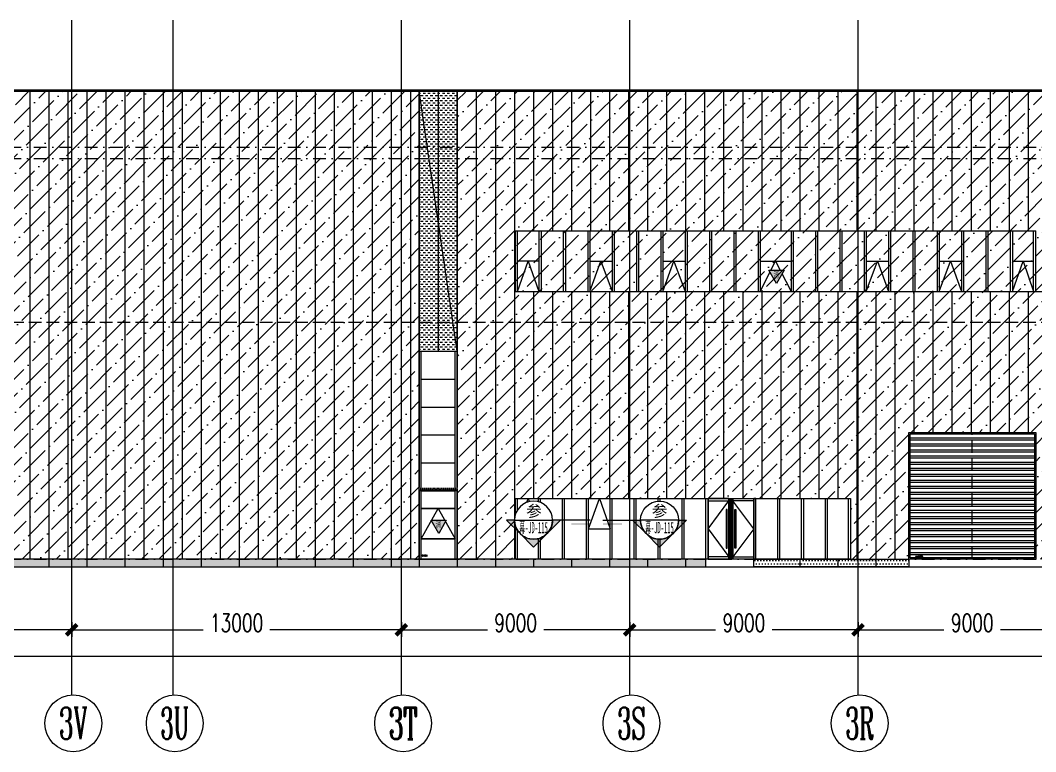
# Model space of a CAD drawing. Extents: x -2072575 to 87763, y 445513 to 805276.
# Drawn here: x -118367 to -78342, y 495627 to 524462 of the extents above; entities that cross this region are included whole.
import ezdxf
from ezdxf.enums import TextEntityAlignment as Align

# ---------------------------------------------------------------- set-up
doc = ezdxf.new("R2010")
doc.units = 0
doc.header["$LTSCALE"] = 1000
for name, pattern in [('__DASH', [0.35, 0.25, -0.1]), ('CENTER', [2, 1.25, -0.25, 0.25, -0.25]), ('DASHDOT', [1, 0.5, -0.25, 0, -0.25]), ('DOT', [0.25, 0, -0.25]), ('DOTE', [2.42, 2, -0.2, 0.02, -0.2]), ('ZN-DASH', [0.35, 0.25, -0.1])]:
    doc.linetypes.add(name, pattern=pattern)
doc.layers.get('Defpoints').update_dxf_attribs({"color": 210})
for name, color, linetype in [('!ZN1-填充-8', 8, 'Continuous'), ('!ZN1-文字-7', 7, 'Continuous'), ('!ZN1-标注-173', 173, 'Continuous'), ('!ZN3-不锈钢板幕墙-7', 7, 'Continuous'), ('!ZN3-玻璃幕墙-4', 4, 'Continuous'), ('!ZN4-辅助材料-1', 1, 'Continuous'), ('!ZN5-铝材断面-6', 6, 'Continuous'), ('!ZN7-索引-3', 3, 'Continuous'), ('3符号', 3, 'Continuous'), ('3铝板幕墙', 3, 'Continuous'), ('4玻璃幕墙', 4, 'Continuous'), ('A-AXIS-DOTE', 14, 'DOTE'), ('A-HATCH-2', 251, 'Continuous'), ('A-LIN-V', 9, 'Continuous'), ('A-云线', 50, 'Continuous'), ('A-门窗表显示尺寸', 160, 'Continuous'), ('AS-WALL', 40, 'Continuous'), ('DIM', 173, 'Continuous'), ('DIM_ELEV', 3, 'Continuous'), ('DOT', 8, 'DOT'), ('DOTE', 1, 'CENTER'), ('IE-填充-JYZS', 7, 'Continuous'), ('压型钢板', 23, 'Continuous')]:
    doc.layers.add(name, color=color, linetype=linetype)
doc.layers.add('A-加建区域', color=47, linetype='Continuous', plot=False)
doc.styles.add('_TCH_AXIS', font='COMPLEX', dxfattribs={"bigfont": 'GBCBIG'})
doc.styles.add('A-STANDARD', font='SIMPLEX', dxfattribs={"bigfont": 'GBCBIG'})
doc.styles.add('DHTEXT-1', font='romans.shx', dxfattribs={"width": 0.7, "bigfont": 'chinese.shx'})
doc.styles.add('中南符号', font='simhei.ttf')
doc.styles.add('样式 1', font='romans.shx', dxfattribs={"width": 0.7, "bigfont": 'chinese.shx'})
doc.dimstyles.new('ZN280', dxfattribs={"dimscale": 280, "dimtxt": 2.5, "dimasz": 1.5, "dimexe": 1, "dimexo": 2, "dimgap": 0.9, "dimtad": 1, "dimdec": 0, "dimdsep": 46, "dimtxsty": 'DHTEXT-1', "dimblk": 'ARCHTICK', "dimcen": 2.5, "dimclrd": 173, "dimclre": 173, "dimclrt": 7, "dimazin": 2, "dimtfac": 1, "dimtdec": 0, "dimtix": 1, "dimtmove": 2, "dimatfit": 3, "dimfxl": 0, "dimarcsym": 0})

# ---------------------------------------------------------------- blocks, each defined once
blk = doc.blocks.new('*U88')
at = {"layer": '!ZN3-玻璃幕墙-4', "color": 7, "ltscale": 10}
blk.add_lwpolyline([(0, 0), (670, 1200), (1340, 0)], dxfattribs=at)
blk = doc.blocks.new('消防救援口标识')
blk.add_wipeout([(0, 0), (-150, 260), (150, 260)]).dxf.layer = '!ZN1-标注-173'
at = {"layer": '!ZN1-填充-8'}
h = blk.add_hatch(color=252, dxfattribs=at)
h.dxf.hatch_style = 1
h.paths.add_polyline_path([(0, 0), (-150, 260), (150, 260)])
at = {"layer": '!ZN1-标注-173'}
blk.add_lwpolyline([(0, 0), (-150, 260), (150, 260)], close=True, dxfattribs=at)
at = {"layer": '!ZN1-文字-7', "ltscale": 1.5, "style": '样式 1', "width": 0.7}
blk.add_text('消', height=120, dxfattribs=at).set_placement((-62, 164), align=Align.MIDDLE_LEFT)
blk = doc.blocks.new('er446')
at = {"layer": '4玻璃幕墙', "ltscale": 1.5}
for p, q in [((-1821070, 519237), (-1822410, 519237)), ((-1821070, 518037), (-1822410, 518037))]:
    blk.add_line(p, q, dxfattribs=at)
at = {"layer": '!ZN3-玻璃幕墙-4', "ltscale": 500}
blk.add_blockref('*U88', (-1822410, 518037), dxfattribs=at)
at = {"layer": 'A-门窗表显示尺寸', "color": 3, "style": 'A-STANDARD', "width": 0.705882}
blk.add_text('C1584', height=59.5, dxfattribs=at).set_placement((-1822380, 517350))
at = {"layer": '!ZN4-辅助材料-1', "xscale": 2, "yscale": 2, "zscale": 2}
blk.add_blockref('消防救援口标识', (-1821724, 518256), dxfattribs=at)
blk = doc.blocks.new('JLM5050')
at = {"layer": 'A-HATCH-2'}
h = blk.add_hatch(dxfattribs=at)
h.set_pattern_fill('ANSI32', color=256, scale=50, angle=45)
h.set_pattern_definition([(180, (0, 0), (-1e-14, -238.125), []), (180, (-79.38, 79.38), (-1e-14, -238.125), [])])
h.paths.add_polyline_path([(-1643430, 522187), (-1638530, 522187), (-1638530, 517287), (-1643430, 517287)])
at = {"layer": 'A-AXIS-DOTE', "linetype": '__DASH', "ltscale": 2}
blk.add_line((-1640980, 517237), (-1640980, 522237), dxfattribs=at)
at = {"layer": 'A-LIN-V'}
blk.add_lwpolyline([(-1643480, 522237), (-1638480, 522237), (-1638480, 517237), (-1643480, 517237)], close=True, dxfattribs=at)
at = {"layer": 'A-门窗表显示尺寸'}
blk.add_lwpolyline([(-1643430, 522187), (-1638530, 522187), (-1638530, 517287), (-1643430, 517287)], close=True, dxfattribs=at)
at = {"layer": 'A-门窗表显示尺寸', "color": 3, "style": 'A-STANDARD', "width": 0.705882}
blk.add_text('JLM5050', height=59.5, dxfattribs=at).set_placement((-1643230, 517317))
blk = doc.blocks.new('_ArchTick')
at = {"color": 0, "linetype": 'ByBlock', "const_width": 0.4}
blk.add_lwpolyline([(-0.5, -0.5), (0.5, 0.5)], dxfattribs=at)
blk = doc.blocks.new('*D1073')
at = {"layer": 'Defpoints', "color": 0, "ltscale": 2800, "transparency": 16777216}
for p in [(0, -1926), (184000, -1926), (184000, -3824)]:
    blk.add_point(p, dxfattribs=at)
at = {"layer": 'DIM', "color": 173, "linetype": 'ByBlock', "lineweight": -2, "ltscale": 2800, "transparency": 16777216}
for p, q in [((0, -2486), (0, -4104)), ((184000, -2486), (184000, -4104)), ((0, -3824), (90403, -3824)), ((184000, -3824), (93497, -3824))]:
    blk.add_line(p, q, dxfattribs=at)
at = {"layer": 'DIM', "color": 173, "lineweight": -2, "ltscale": 2800, "transparency": 16777216, "xscale": 420, "yscale": 420, "zscale": 420, "rotation": 180}
blk.add_blockref('_ArchTick', (0, -3824), dxfattribs=at)
at = {"layer": 'DIM', "color": 173, "lineweight": -2, "ltscale": 2800, "transparency": 16777216, "xscale": 420, "yscale": 420, "zscale": 420}
blk.add_blockref('_ArchTick', (184000, -3824), dxfattribs=at)
at = {"layer": 'DIM', "color": 7, "ltscale": 2800, "transparency": 16777216, "insert": (91950, -3549), "char_height": 700, "attachment_point": 5, "style": 'DHTEXT-1'}
blk.add_mtext('184000', dxfattribs=at)
blk = doc.blocks.new('*D1080')
at = {"layer": 'Defpoints', "color": 0, "ltscale": 2800, "transparency": 16777216}
for p in [(9000, -1926), (18000, -1926), (18000, -2784)]:
    blk.add_point(p, dxfattribs=at)
at = {"layer": 'DIM', "color": 173, "linetype": 'ByBlock', "lineweight": -2, "ltscale": 2800, "transparency": 16777216}
for p, q in [((9000, -2486), (9000, -3064)), ((9000, -2784), (12385, -2784)), ((18000, -2784), (14615, -2784)), ((18000, -2486), (18000, -3064))]:
    blk.add_line(p, q, dxfattribs=at)
at = {"layer": 'DIM', "color": 173, "lineweight": -2, "ltscale": 2800, "transparency": 16777216, "xscale": 420, "yscale": 420, "zscale": 420, "rotation": 180}
blk.add_blockref('_ArchTick', (9000, -2784), dxfattribs=at)
at = {"layer": 'DIM', "color": 173, "lineweight": -2, "ltscale": 2800, "transparency": 16777216, "xscale": 420, "yscale": 420, "zscale": 420}
blk.add_blockref('_ArchTick', (18000, -2784), dxfattribs=at)
at = {"layer": 'DIM', "color": 7, "ltscale": 2800, "transparency": 16777216, "insert": (13500, -2509), "char_height": 700, "attachment_point": 5, "style": 'DHTEXT-1'}
blk.add_mtext('9000', dxfattribs=at)
blk = doc.blocks.new('*D1081')
at = {"layer": 'Defpoints', "color": 0, "ltscale": 2800, "transparency": 16777216}
for p in [(18000, -1926), (31000, -1926), (31000, -2784)]:
    blk.add_point(p, dxfattribs=at)
at = {"layer": 'DIM', "color": 173, "linetype": 'ByBlock', "lineweight": -2, "ltscale": 2800, "transparency": 16777216}
for p, q in [((18000, -2486), (18000, -3064)), ((18000, -2784), (23186, -2784)), ((31000, -2784), (25814, -2784)), ((31000, -2486), (31000, -3064))]:
    blk.add_line(p, q, dxfattribs=at)
at = {"layer": 'DIM', "color": 173, "lineweight": -2, "ltscale": 2800, "transparency": 16777216, "xscale": 420, "yscale": 420, "zscale": 420, "rotation": 180}
blk.add_blockref('_ArchTick', (18000, -2784), dxfattribs=at)
at = {"layer": 'DIM', "color": 173, "lineweight": -2, "ltscale": 2800, "transparency": 16777216, "xscale": 420, "yscale": 420, "zscale": 420}
blk.add_blockref('_ArchTick', (31000, -2784), dxfattribs=at)
at = {"layer": 'DIM', "color": 7, "ltscale": 2800, "transparency": 16777216, "insert": (24500, -2509), "char_height": 700, "attachment_point": 5, "style": 'DHTEXT-1'}
blk.add_mtext('13000', dxfattribs=at)
blk = doc.blocks.new('*D1082')
at = {"layer": 'Defpoints', "color": 0, "ltscale": 2800, "transparency": 16777216}
for p in [(31000, -1926), (40000, -1926), (40000, -2784)]:
    blk.add_point(p, dxfattribs=at)
at = {"layer": 'DIM', "color": 173, "linetype": 'ByBlock', "lineweight": -2, "ltscale": 2800, "transparency": 16777216}
for p, q in [((31000, -2486), (31000, -3064)), ((31000, -2784), (34385, -2784)), ((40000, -2784), (36615, -2784)), ((40000, -2486), (40000, -3064))]:
    blk.add_line(p, q, dxfattribs=at)
at = {"layer": 'DIM', "color": 173, "lineweight": -2, "ltscale": 2800, "transparency": 16777216, "xscale": 420, "yscale": 420, "zscale": 420, "rotation": 180}
blk.add_blockref('_ArchTick', (31000, -2784), dxfattribs=at)
at = {"layer": 'DIM', "color": 173, "lineweight": -2, "ltscale": 2800, "transparency": 16777216, "xscale": 420, "yscale": 420, "zscale": 420}
blk.add_blockref('_ArchTick', (40000, -2784), dxfattribs=at)
at = {"layer": 'DIM', "color": 7, "ltscale": 2800, "transparency": 16777216, "insert": (35500, -2509), "char_height": 700, "attachment_point": 5, "style": 'DHTEXT-1'}
blk.add_mtext('9000', dxfattribs=at)
blk = doc.blocks.new('*D1083')
at = {"layer": 'Defpoints', "color": 0, "ltscale": 2800, "transparency": 16777216}
for p in [(40000, -1926), (49000, -1926), (49000, -2784)]:
    blk.add_point(p, dxfattribs=at)
at = {"layer": 'DIM', "color": 173, "linetype": 'ByBlock', "lineweight": -2, "ltscale": 2800, "transparency": 16777216}
for p, q in [((40000, -2486), (40000, -3064)), ((40000, -2784), (43385, -2784)), ((49000, -2784), (45615, -2784)), ((49000, -2486), (49000, -3064))]:
    blk.add_line(p, q, dxfattribs=at)
at = {"layer": 'DIM', "color": 173, "lineweight": -2, "ltscale": 2800, "transparency": 16777216, "xscale": 420, "yscale": 420, "zscale": 420, "rotation": 180}
blk.add_blockref('_ArchTick', (40000, -2784), dxfattribs=at)
at = {"layer": 'DIM', "color": 173, "lineweight": -2, "ltscale": 2800, "transparency": 16777216, "xscale": 420, "yscale": 420, "zscale": 420}
blk.add_blockref('_ArchTick', (49000, -2784), dxfattribs=at)
at = {"layer": 'DIM', "color": 7, "ltscale": 2800, "transparency": 16777216, "insert": (44500, -2509), "char_height": 700, "attachment_point": 5, "style": 'DHTEXT-1'}
blk.add_mtext('9000', dxfattribs=at)
blk = doc.blocks.new('*D1084')
at = {"layer": 'Defpoints', "color": 0, "ltscale": 2800, "transparency": 16777216}
for p in [(49000, -1926), (58000, -1926), (58000, -2784)]:
    blk.add_point(p, dxfattribs=at)
at = {"layer": 'DIM', "color": 173, "linetype": 'ByBlock', "lineweight": -2, "ltscale": 2800, "transparency": 16777216}
for p, q in [((49000, -2486), (49000, -3064)), ((49000, -2784), (52385, -2784)), ((58000, -2784), (54615, -2784)), ((58000, -2486), (58000, -3064))]:
    blk.add_line(p, q, dxfattribs=at)
at = {"layer": 'DIM', "color": 173, "lineweight": -2, "ltscale": 2800, "transparency": 16777216, "xscale": 420, "yscale": 420, "zscale": 420, "rotation": 180}
blk.add_blockref('_ArchTick', (49000, -2784), dxfattribs=at)
at = {"layer": 'DIM', "color": 173, "lineweight": -2, "ltscale": 2800, "transparency": 16777216, "xscale": 420, "yscale": 420, "zscale": 420}
blk.add_blockref('_ArchTick', (58000, -2784), dxfattribs=at)
at = {"layer": 'DIM', "color": 7, "ltscale": 2800, "transparency": 16777216, "insert": (53500, -2509), "char_height": 700, "attachment_point": 5, "style": 'DHTEXT-1'}
blk.add_mtext('9000', dxfattribs=at)
blk = doc.blocks.new('卓越-轴号')
blk.add_circle((0, 0), 4)
at = {"color": 0, "style": '_TCH_AXIS', "width": 1.041667, "flags": 8}
blk.add_attdef('A', text='', height=4.48, dxfattribs=at).set_placement((-2, -2.24), (2, -2.24), align=Align.FIT)
blk = doc.blocks.new('*U112')
at = {"layer": '!ZN3-玻璃幕墙-4', "color": 7, "ltscale": 10}
blk.add_lwpolyline([(0, 0), (420, 1200), (840, 0)], dxfattribs=at)
blk = doc.blocks.new('*U113')
at = {"layer": '!ZN3-玻璃幕墙-4', "color": 7, "ltscale": 10}
blk.add_lwpolyline([(0, 0), (440, 1200), (880, 0)], dxfattribs=at)
blk = doc.blocks.new('*U114')
at = {"layer": '!ZN3-玻璃幕墙-4', "color": 7, "ltscale": 10}
blk.add_lwpolyline([(0, 0), (610, 1200), (1220, 0)], dxfattribs=at)
blk = doc.blocks.new('*U101')
at = {"layer": '!ZN3-玻璃幕墙-4', "color": 7, "ltscale": 10}
blk.add_lwpolyline([(0, 0), (411, 1200), (823, 0)], dxfattribs=at)
blk = doc.blocks.new('*U102')
at = {"layer": '!ZN3-玻璃幕墙-4', "color": 7, "ltscale": 10}
blk.add_lwpolyline([(0, 0), (431, 1200), (863, 0)], dxfattribs=at)
blk = doc.blocks.new('*U115')
at = {"layer": '!ZN3-不锈钢板幕墙-7', "ltscale": 10}
for points in [[(793, 435), (833, 435), (833, 1965), (793, 1965)], [(1173, 435), (1133, 435), (1133, 1965), (1173, 1965)]]:
    blk.add_lwpolyline(points, close=True, dxfattribs=at)
at = {"layer": '!ZN3-玻璃幕墙-4', "color": 7, "linetype": 'ZN-DASH', "ltscale": 500}
for p, q in [((80, 1200), (903, 2300)), ((1886, 1200), (1063, 2300))]:
    blk.add_line(p, q, dxfattribs=at)
at = {"layer": '!ZN3-玻璃幕墙-4', "color": 7, "ltscale": 10}
for p, q in [((80, 1200), (903, 100)), ((1886, 1200), (1063, 100))]:
    blk.add_line(p, q, dxfattribs=at)
at = {"layer": '!ZN3-玻璃幕墙-4', "ltscale": 10}
for points in [[(80, 0), (0, 0), (0, 2400), (80, 2400)], [(80, 2300), (903, 2300), (903, 2400), (80, 2400)], [(983, 0), (903, 0), (903, 2400), (983, 2400)], [(1063, 0), (983, 0), (983, 2400), (1063, 2400)], [(1886, 2300), (1063, 2300), (1063, 2400), (1886, 2400)], [(1886, 0), (1966, 0), (1966, 2400), (1886, 2400)], [(80, 0), (903, 0), (903, 100), (80, 100)], [(1886, 0), (1063, 0), (1063, 100), (1886, 100)]]:
    blk.add_lwpolyline(points, close=True, dxfattribs=at)
blk = doc.blocks.new('*U151')
blk.add_trace([(0, -1.25), (0, -0.75), (5, -1.25), (5, -0.75)])
blk = doc.blocks.new('*U152')
at = {"linetype": 'Continuous'}
blk.add_wipeout([(0.09, -5), (0.46, -4.98), (0.83, -4.94), (1.19, -4.86), (1.55, -4.76), (1.89, -4.63), (2.23, -4.48), (2.55, -4.3), (2.87, -4.1), (3.16, -3.88), (3.44, -3.64), (3.7, -3.37), (3.94, -3.09), (4.15, -2.79), (4.35, -2.48), (4.52, -2.15), (4.67, -1.81), (4.79, -1.46), (4.88, -1.1), (4.95, -0.74), (4.99, -0.37), (5, 0), (4.99, 0.37), (4.95, 0.74), (4.88, 1.1), (4.79, 1.46), (4.67, 1.81), (4.52, 2.15), (4.35, 2.48), (4.15, 2.79), (3.94, 3.09), (3.7, 3.37), (3.44, 3.64), (3.16, 3.88), (2.87, 4.1), (2.55, 4.3), (2.23, 4.48), (1.89, 4.63), (1.55, 4.76), (1.19, 4.86), (0.83, 4.94), (0.46, 4.98), (0.09, 5), (-0.28, 5), (-0.65, 4.96), (-1.01, 4.9), (-1.37, 4.81), (-1.72, 4.7), (-2.07, 4.56), (-2.4, 4.42), (-2.72, 4.21), (-3.02, 3.99), (-3.31, 3.76), (-3.57, 3.51), (-3.82, 3.23), (-4.05, 2.94), (-4.26, 2.64), (-4.44, 2.31), (-4.6, 1.98), (-4.73, 1.63), (-4.84, 1.28), (-4.92, 0.92), (-4.98, 0.55), (-5, 0.18), (-5, -0.18), (-4.98, -0.55), (-4.92, -0.92), (-4.84, -1.28), (-4.73, -1.63), (-4.6, -1.98), (-4.44, -2.31), (-4.26, -2.64), (-4.05, -2.94), (-3.82, -3.23), (-3.57, -3.51), (-3.31, -3.76), (-3.02, -3.99), (-2.72, -4.21), (-2.4, -4.4), (-2.07, -4.56), (-1.72, -4.7), (-1.37, -4.81), (-1.01, -4.9), (-0.65, -4.96), (-0.28, -5)], dxfattribs=at)
h = blk.add_hatch(color=256)
h.paths.add_polyline_path([(-3.54, -3.54), (-7.07, 0), (-5, 0, 0.198912)])
h.paths.add_polyline_path([(3.54, -3.54), (0, -7.07), (-3.54, -3.54, 0.414214)])
h.paths.add_polyline_path([(5, 0), (7.07, 0), (3.54, -3.54, 0.198912)])
for points in [[(-7.07, 0), (-5, 0, 0.198912), (-3.54, -3.54), (-7.07, 0)], [(5, 0), (7.07, 0), (3.54, -3.54, 0.198912), (5, 0)], [(-3.54, -3.54, 0.414214), (3.54, -3.54), (0, -7.07), (-3.54, -3.54, 0.414214)]]:
    blk.add_lwpolyline(points, format="xyb", close=True)
at = {"ltscale": 10}
blk.add_circle((0, 0), 5, dxfattribs=at)
blk = doc.blocks.new('Zsymbol-CutIndexes_3')
at = {"linetype": 'Continuous'}
blk.add_line((5.01, 0), (-5.01, 0), dxfattribs=at)
at = {"color": 0, "style": '中南符号'}
blk.add_attdef('视图', text='', height=3, dxfattribs=at).set_placement((0, 0), align=Align.BOTTOM_CENTER)
at = {"color": 0, "style": '中南符号', "width": 0.692568}
blk.add_attdef('图号', text='', height=3, dxfattribs=at).set_placement((-3.74, -3.44), (3.73, -3.44), align=Align.FIT)
blk = doc.blocks.new('20250919091023')
at = {"layer": '!ZN1-填充-8'}
h = blk.add_hatch(dxfattribs=at)
h.set_pattern_fill('ANSI36', color=256, scale=300, style=0)
h.set_pattern_definition([(45, (119669.48, -503214.68), (252.5697, 926.0889), [1190.625, -238.125, 0, -238.125])])
h.paths.add_polyline_path([(33200, 18450), (58600, 18450), (58600, 0), (56000, 0), (56000, 5000), (51000, 5000), (51000, 0), (50700, 0), (35500, 0), (48700, 0), (48700, 2400), (35500, 2400), (35500, 0), (31689, 0), (31700, 0), (33200, 0)])
blk = doc.blocks.new('20250924150415')
at = {"ltscale": 10}
blk.add_wipeout([(0, 0), (0, 120), (1500, 120), (1500, 0)], dxfattribs=at).dxf.layer = '3铝板幕墙'
at = {"layer": '!ZN1-填充-8'}
h = blk.add_hatch(dxfattribs=at)
h.set_pattern_fill('DOTS', color=141, scale=20, style=0)
h.set_pattern_definition([(0, (1780047.875, -510492.864), (15.875, 31.75), [0, -31.75])])
h.paths.add_polyline_path([(0, 120), (1500, 120), (1500, 0), (0, 0)])
blk = doc.blocks.new('20250821140411')
at = {"layer": 'DOT', "linetype": 'DASHDOT'}
for p, q in [((-7489.1, 18500), (190989.5, 18500)), ((-7489.1, 16250), (190989.5, 16250)), ((-7489.1, 15800), (190989.5, 15800)), ((-7489.1, 0), (190989.5, 0))]:
    blk.add_line(p, q, dxfattribs=at)
at = {"layer": 'DOTE', "ltscale": 280}
for p, q in [((18000, -5350), (18000, 21247.6)), ((22000, -5350), (22000, 21247.6)), ((31000, -5350), (31000, 21247.6)), ((40000, -5350), (40000, 21247.6)), ((49000, -5350), (49000, 21247.6))]:
    blk.add_line(p, q, dxfattribs=at)
at = {"layer": '3符号', "color": 7}
ref = blk.add_blockref('卓越-轴号', (18064.3, -6468.2), dxfattribs=dict(at, xscale=280, yscale=280, zscale=280))
ref.add_attrib('A', '3V', dxfattribs={"layer": '0', "color": 0, "height": 1254.4, "style": '_TCH_AXIS', "width": 0.506757}).set_placement((17504.3, -7095.4), (18624.3, -7095.4), align=Align.FIT)
ref = blk.add_blockref('卓越-轴号', (22064.3, -6468.2), dxfattribs=dict(at, xscale=280, yscale=280, zscale=280))
ref.add_attrib('A', '3U', dxfattribs={"layer": '0', "color": 0, "height": 1254.4, "style": '_TCH_AXIS', "width": 0.480769}).set_placement((21504.3, -7095.4), (22624.3, -7095.4), align=Align.FIT)
ref = blk.add_blockref('卓越-轴号', (31064.3, -6468.2), dxfattribs=dict(at, xscale=280, yscale=280, zscale=280))
ref.add_attrib('A', '3T', dxfattribs={"layer": '0', "color": 0, "height": 1254.4, "style": '_TCH_AXIS', "width": 0.551471}).set_placement((30504.3, -7095.4), (31624.3, -7095.4), align=Align.FIT)
ref = blk.add_blockref('卓越-轴号', (40064.3, -6468.2), dxfattribs=dict(at, xscale=280, yscale=280, zscale=280))
ref.add_attrib('A', '3S', dxfattribs={"layer": '0', "color": 0, "height": 1254.4, "style": '_TCH_AXIS', "width": 0.568182}).set_placement((39504.3, -7095.4), (40624.3, -7095.4), align=Align.FIT)
ref = blk.add_blockref('卓越-轴号', (49064.3, -6468.2), dxfattribs=dict(at, xscale=280, yscale=280, zscale=280))
ref.add_attrib('A', '3R', dxfattribs={"layer": '0', "color": 0, "height": 1254.4, "style": '_TCH_AXIS', "width": 0.506757}).set_placement((48504.3, -7095.4), (49624.3, -7095.4), align=Align.FIT)
at = {"layer": 'A-LIN-V'}
blk.add_blockref('JLM5050', (1694480.2, -517237.5), dxfattribs=at)
at = {"layer": 'DIM', "ltscale": 2800}
for base, p1, p2, picture, middle in [((184000, -3824.1), (0, -1926.1), (184000, -1926.1), '*D1073', (91950, -3549.1)), ((18000, -2784.1), (9000, -1926.1), (18000, -1926.1), '*D1080', (13500, -2509.1)), ((31000, -2784.1), (18000, -1926.1), (31000, -1926.1), '*D1081', (24500, -2509.1)), ((40000, -2784.1), (31000, -1926.1), (40000, -1926.1), '*D1082', (35500, -2509.1)), ((49000, -2784.1), (40000, -1926.1), (49000, -1926.1), '*D1083', (44500, -2509.1)), ((58000, -2784.1), (49000, -1926.1), (58000, -1926.1), '*D1084', (53500, -2509.1))]:
    dim = blk.add_linear_dim(base=base, p1=p1, p2=p2, angle=0, dimstyle='ZN280', dxfattribs=at)
    dim.commit()
    dim.dimension.update_dxf_attribs({"geometry": picture, "text_midpoint": middle, "dimtype": 129})

msp = doc.modelspace()

# ---------------------------------------------------------------- hatches: boundary and pattern name
at = {"layer": '!ZN1-填充-8'}
h = msp.add_hatch(dxfattribs=at)
h.set_pattern_fill('ANSI36', color=256, scale=300, style=0)
h.set_pattern_definition([(45, (-14672.3, 0), (252.5697, 926.0889), [1190.625, -238.125, 0, -238.125])])
h.paths.add_polyline_path([(-135241.8, 503214.7), (-102641.8, 503214.7), (-102641.8, 521664.7), (-135241.8, 521664.7)])
h = msp.add_hatch(dxfattribs=at)
h.set_pattern_fill('DOTS', color=141, scale=75, style=0)
h.paths.add_polyline_path([(-135241.8, 503214.7), (-91338.9, 503214.7), (-91338.9, 502914.7), (-135241.8, 502914.7)])
h = msp.add_hatch(dxfattribs=at)
h.set_pattern_fill('DOTS', color=141, scale=75, style=0)
h.paths.add_polyline_path([(-89453.2, 503214.7), (-83341.8, 503214.7), (-83341.8, 502914.7), (-89453.2, 502914.7)])
at = {"layer": 'IE-填充-JYZS', "ltscale": 10}
h = msp.add_hatch(dxfattribs=at)
h.set_pattern_fill('DOTS', color=141, scale=10)
h.set_pattern_definition([(0, (-135241.771, 521664.675), (7.9375, 15.875), [0, -15.875])])
h.paths.add_polyline_path([(-135241.8, 521714.7), (50458.2, 521714.7), (50458.2, 521664.7), (-135241.8, 521664.7)])
h = msp.add_hatch(dxfattribs=at)
h.set_pattern_fill('DASH', color=253, scale=100)
h.set_pattern_definition([(0, (-14672.3, 0), (95.25, 95.25), [95.25, -95.25])])
h.paths.add_polyline_path([(-102641.8, 511414.7), (-101141.8, 511414.7), (-101141.8, 521664.7), (-102641.8, 521664.7)])

# ---------------------------------------------------------------- linework, layer by layer
at = {"layer": '!ZN7-索引-3', "ltscale": 3}
for p, q in [((-95901.2, 504754.8), (-98136.3, 504754.8)), ((-95404, 504754.8), (-93168.9, 504754.8))]:
    msp.add_line(p, q, dxfattribs=at)
at = {"layer": '3铝板幕墙', "ltscale": 1000}
for p, q in [((-117241.8, 521714.7), (-117241.8, 521664.7)), ((-115741.8, 521714.7), (-115741.8, 521664.7)), ((-114241.8, 521714.7), (-114241.8, 521664.7)), ((-112741.8, 521714.7), (-112741.8, 521664.7)), ((-111241.8, 521714.7), (-111241.8, 521664.7)), ((-109741.8, 521714.7), (-109741.8, 521664.7)), ((-108241.8, 521714.7), (-108241.8, 521664.7)), ((-106741.8, 521714.7), (-106741.8, 521664.7)), ((-105241.8, 521714.7), (-105241.8, 521664.7)), ((-103741.8, 521714.7), (-103741.8, 521664.7)), ((-102641.8, 521714.7), (-102641.8, 521664.7)), ((-101141.8, 521714.7), (-101141.8, 521664.7)), ((-99641.8, 521714.7), (-99641.8, 521664.7)), ((-98141.8, 521714.7), (-98141.8, 521664.7)), ((-96641.8, 521714.7), (-96641.8, 521664.7)), ((-95141.8, 521714.7), (-95141.8, 521664.7)), ((-93641.8, 521714.7), (-93641.8, 521664.7)), ((-92141.8, 521714.7), (-92141.8, 521664.7)), ((-90641.8, 521714.7), (-90641.8, 521664.7)), ((-89141.8, 521714.7), (-89141.8, 521664.7)), ((-87641.8, 521714.7), (-87641.8, 521664.7)), ((-86141.8, 521714.7), (-86141.8, 521664.7)), ((-84641.8, 521714.7), (-84641.8, 521664.7)), ((-83141.8, 521714.7), (-83141.8, 521664.7)), ((-81641.8, 521714.7), (-81641.8, 521664.7)), ((-80141.8, 521714.7), (-80141.8, 521664.7)), ((-78641.8, 521714.7), (-78641.8, 521664.7)), ((-117241.8, 503214.7), (-117241.8, 502914.7)), ((-115741.8, 503214.7), (-115741.8, 502914.7)), ((-114241.8, 503214.7), (-114241.8, 502914.7)), ((-112741.8, 503214.7), (-112741.8, 502914.7)), ((-111241.8, 503214.7), (-111241.8, 502914.7)), ((-109741.8, 503214.7), (-109741.8, 502914.7)), ((-108241.8, 503214.7), (-108241.8, 502914.7)), ((-106741.8, 503214.7), (-106741.8, 502914.7)), ((-105241.8, 503214.7), (-105241.8, 502914.7)), ((-103741.8, 503214.7), (-103741.8, 502914.7)), ((-99641.8, 503214.7), (-99641.8, 502914.7)), ((-98141.8, 503214.7), (-98141.8, 502914.7)), ((-96641.8, 503214.7), (-96641.8, 502914.7)), ((-95141.8, 503214.7), (-95141.8, 502914.7)), ((-93641.8, 503214.7), (-93641.8, 502914.7)), ((-92141.8, 503214.7), (-92141.8, 502914.7)), ((-87641.8, 503214.7), (-87641.8, 502914.7)), ((-86141.8, 503214.7), (-86141.8, 502914.7)), ((-84641.8, 503214.7), (-84641.8, 502914.7))]:
    msp.add_line(p, q, dxfattribs=at)
for points in [[(-135241.8, 521714.7), (50458.2, 521714.7), (50458.2, 521664.7), (-135241.8, 521664.7)], [(-89453.2, 503214.7), (-83341.8, 503214.7), (-83341.8, 502914.7), (-89453.2, 502914.7)]]:
    msp.add_lwpolyline(points, close=True, dxfattribs=at)
at = {"layer": '4玻璃幕墙', "ltscale": 10}
for p, q in [((-98841.8, 513764.7), (-98841.8, 516164.7)), ((-98841.8, 516164.7), (-78341.8, 516164.7)), ((-98761.8, 513764.7), (-98761.8, 516164.7)), ((-97921.8, 516164.7), (-97921.8, 513764.7)), ((-97841.8, 516164.7), (-97841.8, 513764.7)), ((-96961.8, 516164.7), (-96961.8, 513764.7)), ((-96881.8, 516164.7), (-96881.8, 513764.7)), ((-96001.8, 516164.7), (-96001.8, 513764.7)), ((-95921.8, 516164.7), (-95921.8, 513764.7)), ((-95041.8, 516164.7), (-95041.8, 513764.7)), ((-94961.8, 516164.7), (-94961.8, 513764.7)), ((-94081.8, 516164.7), (-94081.8, 513764.7)), ((-94001.8, 516164.7), (-94001.8, 513764.7)), ((-93121.8, 516164.7), (-93121.8, 513764.7)), ((-93041.8, 516164.7), (-93041.8, 513764.7)), ((-92161.8, 516164.7), (-92161.8, 513764.7)), ((-92081.8, 516164.7), (-92081.8, 513764.7)), ((-91201.8, 516164.7), (-91201.8, 513764.7)), ((-91121.8, 516164.7), (-91121.8, 513764.7)), ((-90241.8, 516164.7), (-90241.8, 513764.7)), ((-90161.8, 516164.7), (-90161.8, 513764.7)), ((-89281.8, 516164.7), (-89281.8, 513764.7)), ((-89201.8, 516164.7), (-89201.8, 513764.7)), ((-87981.8, 516164.7), (-87981.8, 513764.7)), ((-87901.8, 516164.7), (-87901.8, 513764.7)), ((-87021.8, 516164.7), (-87021.8, 513764.7)), ((-86941.8, 516164.7), (-86941.8, 513764.7)), ((-86061.8, 516164.7), (-86061.8, 513764.7)), ((-85981.8, 516164.7), (-85981.8, 513764.7)), ((-85101.8, 516164.7), (-85101.8, 513764.7)), ((-85021.8, 516164.7), (-85021.8, 513764.7)), ((-84141.8, 516164.7), (-84141.8, 513764.7)), ((-84061.8, 516164.7), (-84061.8, 513764.7)), ((-83181.8, 516164.7), (-83181.8, 513764.7)), ((-83101.8, 516164.7), (-83101.8, 513764.7)), ((-82221.8, 516164.7), (-82221.8, 513764.7)), ((-82141.8, 516164.7), (-82141.8, 513764.7)), ((-81261.8, 516164.7), (-81261.8, 513764.7)), ((-81181.8, 516164.7), (-81181.8, 513764.7)), ((-80301.8, 516164.7), (-80301.8, 513764.7)), ((-80221.8, 516164.7), (-80221.8, 513764.7)), ((-79341.8, 516164.7), (-79341.8, 513764.7)), ((-79261.8, 516164.7), (-79261.8, 513764.7)), ((-78421.8, 513764.7), (-78421.8, 516164.7)), ((-78341.8, 513764.7), (-78341.8, 516164.7)), ((-97921.8, 514964.7), (-98761.8, 514964.7)), ((-95921.8, 514964.7), (-95041.8, 514964.7)), ((-93041.8, 514964.7), (-92161.8, 514964.7)), ((-89201.8, 514964.7), (-87981.8, 514964.7)), ((-85021.8, 514964.7), (-84141.8, 514964.7)), ((-82141.8, 514964.7), (-81261.8, 514964.7)), ((-79261.8, 514964.7), (-78421.8, 514964.7)), ((-98841.8, 513764.7), (-78341.8, 513764.7))]:
    msp.add_line(p, q, dxfattribs=at)
at = {"layer": '4玻璃幕墙', "ltscale": 1.5}
for p, q in [((-102641.8, 511414.7), (-101141.8, 511414.7)), ((-102561.8, 510314.7), (-101221.8, 510314.7)), ((-102561.8, 509214.7), (-101221.8, 509214.7)), ((-102561.8, 508114.7), (-101221.8, 508114.7)), ((-102561.8, 507014.7), (-101221.8, 507014.7)), ((-102561.8, 505914.7), (-101221.8, 505914.7)), ((-98841.8, 503214.7), (-98841.8, 505614.7)), ((-98841.8, 505614.7), (-85641.8, 505614.7)), ((-98761.8, 503214.7), (-98761.8, 505614.7)), ((-97938.9, 503214.7), (-97938.9, 505614.7)), ((-97858.9, 503214.7), (-97858.9, 505614.7)), ((-96996.1, 503214.7), (-96996.1, 505614.7)), ((-96916.1, 503214.7), (-96916.1, 505614.7)), ((-96053.2, 503214.7), (-96053.2, 505614.7)), ((-95973.2, 503214.7), (-95973.2, 505614.7)), ((-95110.3, 503214.7), (-95110.3, 505614.7)), ((-95030.3, 503214.7), (-95030.3, 505614.7)), ((-94167.5, 503214.7), (-94167.5, 505614.7)), ((-94087.5, 503214.7), (-94087.5, 505614.7)), ((-93224.6, 503214.7), (-93224.6, 505614.7)), ((-93144.6, 503214.7), (-93144.6, 505614.7)), ((-92281.8, 503214.7), (-92281.8, 505614.7)), ((-92201.8, 503214.7), (-92201.8, 505614.7)), ((-91338.9, 503214.7), (-91338.9, 505614.7)), ((-91258.9, 503214.7), (-91258.9, 505614.7)), ((-90396.1, 503214.7), (-90396.1, 505614.7)), ((-90316.1, 503214.7), (-90316.1, 505614.7)), ((-89453.2, 503214.7), (-89453.2, 505614.7)), ((-89373.2, 503214.7), (-89373.2, 505614.7)), ((-88510.3, 503214.7), (-88510.3, 505614.7)), ((-88430.3, 503214.7), (-88430.3, 505614.7)), ((-87567.5, 503214.7), (-87567.5, 505614.7)), ((-87487.5, 503214.7), (-87487.5, 505614.7)), ((-86624.6, 503214.7), (-86624.6, 505614.7)), ((-86544.6, 503214.7), (-86544.6, 505614.7)), ((-85721.8, 503214.7), (-85721.8, 505614.7)), ((-85641.8, 505614.7), (-85641.8, 503214.7)), ((-98761.8, 504414.7), (-97938.9, 504414.7)), ((-95973.2, 504414.7), (-95110.3, 504414.7)), ((-85641.8, 503214.7), (-98841.8, 503214.7))]:
    msp.add_line(p, q, dxfattribs=at)
at = {"layer": 'A-LIN-V'}
for p, q in [((-135241.8, 521714.7), (50458.2, 521714.7)), ((-135241.8, 521664.7), (50458.2, 521664.7)), ((-102641.8, 511414.7), (-102641.8, 521664.7)), ((-101141.8, 511414.7), (-101141.8, 521664.7)), ((-83341.8, 503214.7), (-83341.8, 502914.7))]:
    msp.add_line(p, q, dxfattribs=at)
at = {"layer": 'A-加建区域', "linetype": '__DASH', "ltscale": 2}
msp.add_line((-141830.9, 512564.7), (56647.8, 512564.7), dxfattribs=at)
at = {"layer": 'AS-WALL'}
msp.add_line((-141830.9, 502914.7), (56647.8, 502914.7), dxfattribs=at)
msp.add_lwpolyline([(-101141.8, 511414.7), (-101141.8, 511414.7), (-102641.8, 521664.7)], dxfattribs=at)
at = {"layer": 'DIM_ELEV'}
msp.add_line((-78440.4, 513764.7), (-77440.4, 513764.7), dxfattribs=at)
at = {"layer": '压型钢板', "ltscale": 10}
for p, q in [((-117991.8, 521714.7), (-117991.8, 503214.7)), ((-117241.8, 521714.7), (-117241.8, 503214.7)), ((-116491.8, 521714.7), (-116491.8, 503214.7)), ((-115741.8, 521714.7), (-115741.8, 503214.7)), ((-114991.8, 521714.7), (-114991.8, 503214.7)), ((-114241.8, 521714.7), (-114241.8, 503214.7)), ((-113491.8, 521714.7), (-113491.8, 503214.7)), ((-112741.8, 521714.7), (-112741.8, 503214.7)), ((-111991.8, 521714.7), (-111991.8, 503214.7)), ((-111241.8, 521714.7), (-111241.8, 503214.7)), ((-110491.8, 521714.7), (-110491.8, 503214.7)), ((-109741.8, 521714.7), (-109741.8, 503214.7)), ((-108991.8, 521714.7), (-108991.8, 503214.7)), ((-108241.8, 521714.7), (-108241.8, 503214.7)), ((-107491.8, 521714.7), (-107491.8, 503214.7)), ((-106741.8, 521714.7), (-106741.8, 503214.7)), ((-105991.8, 521714.7), (-105991.8, 503214.7)), ((-105241.8, 521714.7), (-105241.8, 503214.7)), ((-104491.8, 521714.7), (-104491.8, 503214.7)), ((-103741.8, 521714.7), (-103741.8, 503214.7)), ((-102991.8, 521714.7), (-102991.8, 503214.7)), ((-101891.8, 521714.7), (-101891.8, 511414.7)), ((-100391.8, 521714.7), (-100391.8, 503214.7)), ((-99641.8, 521714.7), (-99641.8, 503214.7)), ((-98891.8, 521714.7), (-98891.8, 503214.7)), ((-98141.8, 521714.7), (-98141.8, 516164.7)), ((-97391.8, 521714.7), (-97391.8, 516164.7)), ((-96641.8, 521714.7), (-96641.8, 516164.7)), ((-95891.8, 521714.7), (-95891.8, 516164.7)), ((-95141.8, 521714.7), (-95141.8, 516164.7)), ((-94391.8, 521714.7), (-94391.8, 516164.7)), ((-93641.8, 521714.7), (-93641.8, 516164.7)), ((-92891.8, 521714.7), (-92891.8, 516164.7)), ((-92141.8, 521714.7), (-92141.8, 516164.7)), ((-91391.8, 521714.7), (-91391.8, 516164.7)), ((-90641.8, 521714.7), (-90641.8, 516164.7)), ((-89891.8, 521714.7), (-89891.8, 516164.7)), ((-89141.8, 521714.7), (-89141.8, 516164.7)), ((-88391.8, 521714.7), (-88391.8, 516164.7)), ((-87641.8, 521714.7), (-87641.8, 516164.7)), ((-86891.8, 521714.7), (-86891.8, 516164.7)), ((-86141.8, 521714.7), (-86141.8, 516164.7)), ((-85391.8, 521714.7), (-85391.8, 516164.7)), ((-84641.8, 521714.7), (-84641.8, 516164.7)), ((-83891.8, 521714.7), (-83891.8, 516164.7)), ((-83141.8, 521714.7), (-83141.8, 516164.7)), ((-82391.8, 521714.7), (-82391.8, 516164.7)), ((-81641.8, 521714.7), (-81641.8, 516164.7)), ((-80891.8, 521714.7), (-80891.8, 516164.7)), ((-80141.8, 521714.7), (-80141.8, 516164.7)), ((-79391.8, 521714.7), (-79391.8, 516164.7)), ((-78641.8, 521714.7), (-78641.8, 516164.7)), ((-98141.8, 513764.7), (-98141.8, 505614.7)), ((-97391.8, 513764.7), (-97391.8, 505614.7)), ((-96641.8, 513764.7), (-96641.8, 505614.7)), ((-95891.8, 513764.7), (-95891.8, 505614.7)), ((-95141.8, 513764.7), (-95141.8, 505614.7)), ((-94391.8, 513764.7), (-94391.8, 505614.7)), ((-93641.8, 513764.7), (-93641.8, 505614.7)), ((-92891.8, 513764.7), (-92891.8, 505614.7)), ((-92141.8, 513764.7), (-92141.8, 505614.7)), ((-91391.8, 513764.7), (-91391.8, 505614.7)), ((-90641.8, 513764.7), (-90641.8, 505614.7)), ((-89891.8, 513764.7), (-89891.8, 505614.7)), ((-89141.8, 513764.7), (-89141.8, 505614.7)), ((-88391.8, 513764.7), (-88391.8, 505614.7)), ((-87641.8, 513764.7), (-87641.8, 505614.7)), ((-86891.8, 513764.7), (-86891.8, 505614.7)), ((-86141.8, 513764.7), (-86141.8, 505614.7)), ((-85391.8, 513764.7), (-85391.8, 503214.7)), ((-84641.8, 513764.7), (-84641.8, 503214.7)), ((-83891.8, 513764.7), (-83891.8, 503214.7)), ((-83141.8, 513764.7), (-83141.8, 508214.7)), ((-82391.8, 513764.7), (-82391.8, 508214.7)), ((-81641.8, 513764.7), (-81641.8, 508214.7)), ((-80891.8, 513764.7), (-80891.8, 508214.7)), ((-80141.8, 513764.7), (-80141.8, 508214.7)), ((-79391.8, 513764.7), (-79391.8, 508214.7)), ((-78641.8, 513764.7), (-78641.8, 508214.7))]:
    msp.add_line(p, q, dxfattribs=at)

# ---------------------------------------------------------------- block references
at = {"layer": '!ZN3-玻璃幕墙-4', "ltscale": 500}
for name, p in [('*U112', (-98761.8, 513764.7)), ('*U113', (-95921.8, 513764.7)), ('*U113', (-93041.8, 513764.7)), ('*U114', (-89201.8, 513764.7)), ('*U113', (-85021.8, 513764.7)), ('*U113', (-82141.8, 513764.7)), ('*U112', (-79261.8, 513764.7)), ('*U101', (-98761.8, 504414.7)), ('*U102', (-95973.2, 504414.7)), ('*U115', (-91338.9, 503214.7))]:
    msp.add_blockref(name, p, dxfattribs=at)
at = {"layer": '!ZN7-索引-3', "color": 7, "ltscale": 3, "yscale": 150, "zscale": 150}
for p, xscale in [((-95901.2, 504754.8), -150), ((-95404, 504754.8), 150)]:
    msp.add_blockref('*U151', p, dxfattribs=dict(at, xscale=xscale))

# ---------------------------------------------------------------- next in the draw order: block references
at = {"layer": 'A-LIN-V'}
msp.add_blockref('er446', (1719848.6, -14022.8), dxfattribs=at)

# ---------------------------------------------------------------- next in the draw order: block references
at = {"layer": 'A-云线', "ltscale": 10}
msp.add_blockref('20250821140411', (-134341.8, 503214.7), dxfattribs=at)

# ---------------------------------------------------------------- next in the draw order: block references
at = {"layer": '!ZN4-辅助材料-1', "xscale": 2, "yscale": 2, "zscale": 2}
msp.add_blockref('消防救援口标识', (-88556.1, 514087.6), dxfattribs=at)
at = {"layer": '!ZN7-索引-3', "color": 7, "ltscale": 3, "yscale": 150, "zscale": 150}
for p, xscale in [((-98136.3, 504754.8), -150), ((-93168.9, 504754.8), 150)]:
    msp.add_blockref('*U152', p, dxfattribs=dict(at, xscale=xscale))
at = {"layer": 'A-LIN-V'}
msp.add_blockref('er446', (1719848.6, -14022.8), dxfattribs=at)

# ---------------------------------------------------------------- next in the draw order: block references
at = {"layer": '!ZN7-索引-3', "color": 7, "ltscale": 3}
ref = msp.add_blockref('Zsymbol-CutIndexes_3', (-98136.3, 504754.8), dxfattribs=dict(at, xscale=-150, yscale=150, zscale=150))
ref.add_attrib('视图', '参', dxfattribs={"layer": '0', "color": 0, "height": 450, "style": '中南符号'}).set_placement((-98118.6, 504754.8), align=Align.BOTTOM_CENTER)
ref.add_attrib('图号', '幕-JD-115', dxfattribs={"layer": '0', "color": 0, "height": 450, "style": '中南符号', "width": 0.38476}).set_placement((-98695.5, 504238.6), (-97574.9, 504238.6), align=Align.FIT)
ref = msp.add_blockref('Zsymbol-CutIndexes_3', (-93168.9, 504754.8), dxfattribs=dict(at, xscale=150, yscale=150, zscale=150))
ref.add_attrib('视图', '参', dxfattribs={"layer": '0', "color": 0, "height": 450, "style": '中南符号'}).set_placement((-93168.9, 504754.8), align=Align.BOTTOM_CENTER)
ref.add_attrib('图号', '幕-JD-115', dxfattribs={"layer": '0', "color": 0, "height": 450, "style": '中南符号', "width": 0.38476}).set_placement((-93730.2, 504238.6), (-92609.7, 504238.6), align=Align.FIT)
at = {"layer": 'A-LIN-V'}
msp.add_blockref('er446', (1719848.6, -14022.8), dxfattribs=at)

# ---------------------------------------------------------------- next in the draw order: block references
msp.add_blockref('er446', (1719848.6, -14022.8), dxfattribs=at)

# ---------------------------------------------------------------- next in the draw order: linework, layer by layer
at = {"layer": '3铝板幕墙', "ltscale": 1000}
for p, q in [((-102641.8, 503214.7), (-102641.8, 502914.7)), ((-101141.8, 503214.7), (-101141.8, 502914.7))]:
    msp.add_line(p, q, dxfattribs=at)
msp.add_lwpolyline([(-91338.9, 503214.7), (-135241.8, 503214.7), (-135241.8, 502914.7), (-91338.9, 502914.7)], close=True, dxfattribs=at)
at = {"layer": '4玻璃幕墙', "ltscale": 1.5}
for p, q in [((-102641.8, 503214.7), (-102641.8, 511414.7)), ((-102561.8, 503214.7), (-102561.8, 511414.7)), ((-101221.8, 503214.7), (-101221.8, 511414.7)), ((-101141.8, 503214.7), (-101141.8, 511414.7)), ((-102561.8, 505214.7), (-101221.8, 505214.7)), ((-102561.8, 504014.7), (-101221.8, 504014.7)), ((-101141.8, 503214.7), (-102641.8, 503214.7)), ((-102641.8, 503214.7), (-101141.8, 503214.7))]:
    msp.add_line(p, q, dxfattribs=at)
at = {"layer": 'A-LIN-V'}
msp.add_line((-101141.8, 503214.7), (-102641.8, 503214.7), dxfattribs=at)
at = {"layer": '压型钢板', "ltscale": 10}
for p, q in [((-102641.8, 521714.7), (-102641.8, 503214.7)), ((-101141.8, 521714.7), (-101141.8, 503214.7))]:
    msp.add_line(p, q, dxfattribs=at)

# ---------------------------------------------------------------- next in the draw order: block references
at = {"layer": '!ZN5-铝材断面-6', "ltscale": 10}
msp.add_blockref('20250919091023', (-134341.8, 503214.7), dxfattribs=at)

# ---------------------------------------------------------------- next in the draw order: block references
at = {"layer": '!ZN7-索引-3', "ltscale": 10}
msp.add_blockref('20250924150415', (-102641.8, 505914.7), dxfattribs=at)

doc.saveas('drawing.dxf')
